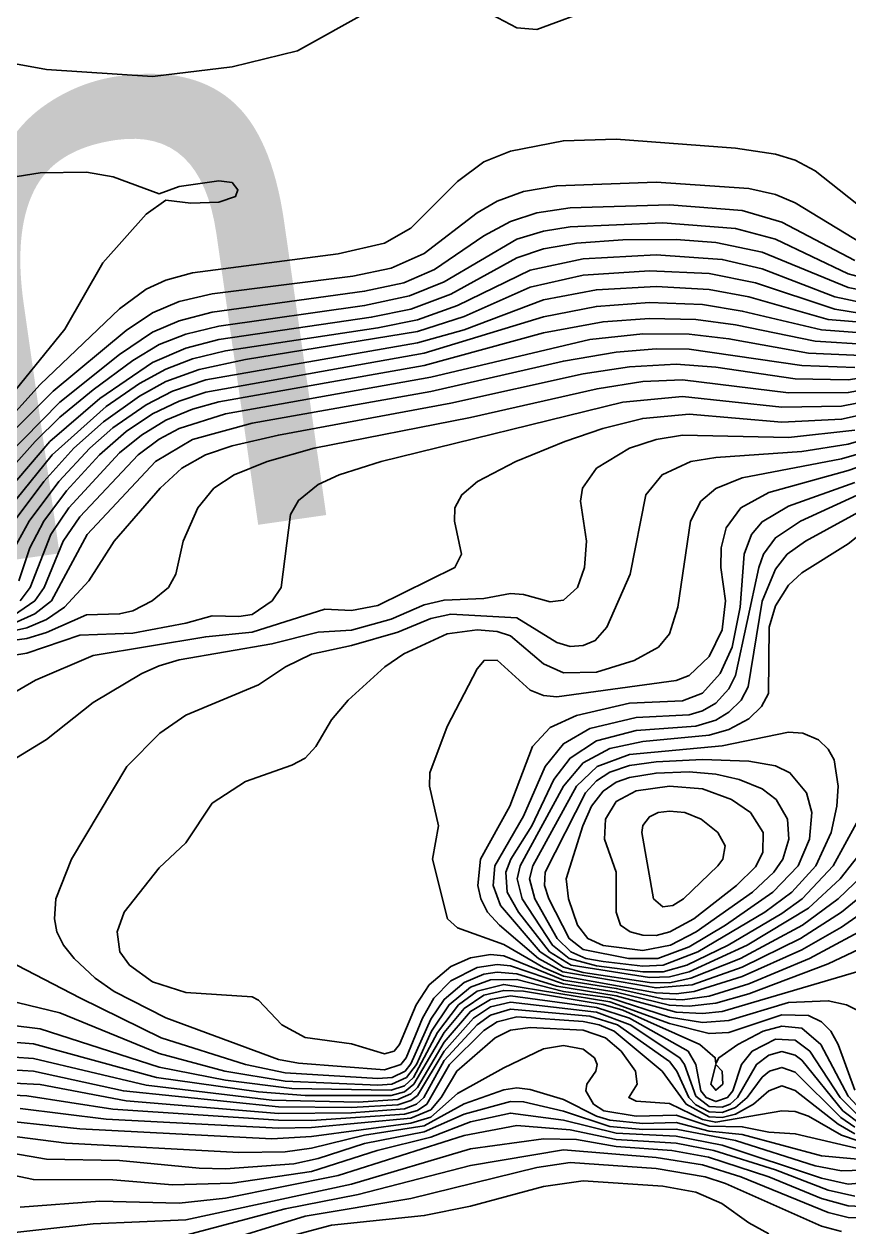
# Model space of a CAD drawing. Extents: x 474277 to 475042, y 254928 to 255625.
# Drawn here: x 474517.9 to 474527.45, y 255582.53 to 255596.45 of the extents above; entities that cross this region are included whole.
import ezdxf

# ---------------------------------------------------------------- set-up
doc = ezdxf.new("R2010")
doc.units = 0
doc.header["$MEASUREMENT"] = 0
doc.layers.add('BaseMapV2_DTM_export_MonNov09090547073261 — entities', color=1, linetype='CONTINUOUS')
doc.styles.get("Standard").update_dxf_attribs({"font": 'romans.shx'})

msp = doc.modelspace()

# ---------------------------------------------------------------- linework, layer by layer
at = {"layer": 'BaseMapV2_DTM_export_MonNov09090547073261 — entities', "color": 15, "linetype": 'Continuous', "true_color": 0xb7484b}
for points in [[(474521.889, 255596.599, 88.75), (474521.065, 255596.138, 88.75), (474520.307, 255595.953, 88.75), (474519.387, 255595.842, 88.75), (474518.16, 255595.924, 88.75), (474517.394, 255596.062, 88.75)], [(474524.524, 255596.641, 88.75), (474523.834, 255596.384, 88.75), (474523.604, 255596.406, 88.75), (474523.237, 255596.599, 88.75)], [(474517.624, 255591.766, 88.75), (474518.084, 255592.277, 88.75), (474519.004, 255593.151, 88.75), (474519.31, 255593.381, 88.75), (474519.54, 255593.485, 88.75), (474519.847, 255593.569, 88.75), (474521.534, 255593.79, 88.75), (474522.071, 255593.913, 88.75), (474522.377, 255594.088, 88.75), (474522.914, 255594.626, 88.75), (474523.221, 255594.852, 88.75), (474523.528, 255594.977, 88.75), (474524.141, 255595.097, 88.75), (474524.754, 255595.118, 88.75), (474526.135, 255595.011, 88.75), (474526.595, 255594.944, 88.75), (474526.825, 255594.873, 88.75), (474527.055, 255594.75, 88.75), (474527.724, 255594.222, 88.75)], [(474517.624, 255592, 88.5), (474518.372, 255592.918, 88.5), (474518.81, 255593.685, 88.5), (474519.31, 255594.248, 88.5), (474519.54, 255594.412, 88.5), (474519.83, 255594.375, 88.5), (474520.154, 255594.386, 88.5), (474520.344, 255594.452, 88.5), (474520.374, 255594.528, 88.5), (474520.307, 255594.613, 88.5), (474520.154, 255594.634, 88.5), (474519.694, 255594.57, 88.5), (474519.464, 255594.483, 88.5), (474518.931, 255594.682, 88.5), (474518.62, 255594.736, 88.5), (474518.084, 255594.727, 88.5), (474517.624, 255594.653, 88.5)], [(474517.108, 255591.078, 89), (474518.237, 255592.198, 89), (474519.08, 255592.902, 89), (474519.387, 255593.108, 89), (474519.694, 255593.236, 89), (474520.077, 255593.327, 89), (474521.705, 255593.531, 89), (474522.147, 255593.623, 89), (474522.531, 255593.793, 89), (474523.144, 255594.262, 89), (474523.374, 255594.397, 89), (474523.681, 255594.509, 89), (474524.064, 255594.578, 89), (474525.214, 255594.619, 89), (474526.288, 255594.547, 89), (474526.595, 255594.474, 89), (474526.825, 255594.379, 89), (474527.591, 255593.913, 89)], [(474517.256, 255591.001, 89.25), (474518.314, 255592.074, 89.25), (474519.004, 255592.625, 89.25), (474519.387, 255592.882, 89.25), (474519.694, 255593.014, 89.25), (474520.077, 255593.115, 89.25), (474521.841, 255593.356, 89.25), (474522.293, 255593.455, 89.25), (474522.648, 255593.608, 89.25), (474523.221, 255593.999, 89.25), (474523.528, 255594.164, 89.25), (474523.834, 255594.262, 89.25), (474524.218, 255594.322, 89.25), (474525.368, 255594.356, 89.25), (474526.211, 255594.289, 89.25), (474526.671, 255594.157, 89.25), (474527.515, 255593.713, 89.25)], [(474517.24, 255590.736, 89.5), (474518.027, 255591.615, 89.5), (474518.314, 255591.9, 89.5), (474518.697, 255592.215, 89.5), (474519.157, 255592.554, 89.5), (474519.464, 255592.738, 89.5), (474519.77, 255592.86, 89.5), (474520.154, 255592.953, 89.5), (474521.841, 255593.191, 89.5), (474522.361, 255593.301, 89.5), (474522.761, 255593.465, 89.5), (474523.604, 255593.958, 89.5), (474523.911, 255594.052, 89.5), (474524.218, 255594.102, 89.5), (474525.291, 255594.146, 89.5), (474526.135, 255594.084, 89.5), (474526.595, 255593.957, 89.5), (474527.438, 255593.557, 89.5), (474527.668, 255593.496, 89.5)], [(474517.341, 255590.618, 89.75), (474518.198, 255591.615, 89.75), (474518.774, 255592.116, 89.75), (474519.387, 255592.532, 89.75), (474519.77, 255592.699, 89.75), (474520.154, 255592.798, 89.75), (474521.917, 255593.055, 89.75), (474522.377, 255593.149, 89.75), (474522.838, 255593.324, 89.75), (474523.604, 255593.744, 89.75), (474523.911, 255593.847, 89.75), (474524.294, 255593.914, 89.75), (474524.831, 255593.951, 89.75), (474525.445, 255593.954, 89.75), (474525.905, 255593.922, 89.75), (474526.441, 255593.807, 89.75), (474527.438, 255593.398, 89.75), (474527.668, 255593.352, 89.75)], [(474517.477, 255590.541, 90), (474518.225, 255591.461, 90), (474518.85, 255592.022, 90), (474519.234, 255592.289, 90), (474519.54, 255592.456, 90), (474519.847, 255592.572, 90), (474520.231, 255592.666, 90), (474521.994, 255592.932, 90), (474522.454, 255593.027, 90), (474522.914, 255593.191, 90), (474523.758, 255593.6, 90), (474524.371, 255593.733, 90), (474525.214, 255593.776, 90), (474525.981, 255593.725, 90), (474526.441, 255593.614, 90), (474527.285, 255593.292, 90), (474527.591, 255593.227, 90)], [(474517.725, 255590.618, 90.25), (474518.129, 255591.155, 90.25), (474518.475, 255591.538, 90.25), (474518.817, 255591.845, 90.25), (474519.234, 255592.142, 90.25), (474519.54, 255592.31, 90.25), (474519.924, 255592.45, 90.25), (474520.461, 255592.565, 90.25), (474522.454, 255592.891, 90.25), (474522.991, 255593.062, 90.25), (474523.758, 255593.403, 90.25), (474524.371, 255593.544, 90.25), (474525.138, 255593.594, 90.25), (474525.828, 255593.561, 90.25), (474526.365, 255593.452, 90.25), (474527.285, 255593.148, 90.25), (474527.591, 255593.1, 90.25)], [(474517.787, 255590.388, 90.5), (474517.957, 255590.694, 90.5), (474518.301, 255591.155, 90.5), (474518.658, 255591.538, 90.5), (474518.927, 255591.775, 90.5), (474519.31, 255592.041, 90.5), (474519.617, 255592.2, 90.5), (474520.001, 255592.329, 90.5), (474522.454, 255592.758, 90.5), (474522.991, 255592.909, 90.5), (474523.911, 255593.256, 90.5), (474524.524, 255593.373, 90.5), (474525.214, 255593.412, 90.5), (474525.828, 255593.378, 90.5), (474526.288, 255593.29, 90.5), (474527.208, 255593.029, 90.5), (474527.821, 255592.978, 90.5)], [(474517.839, 255590.004, 90.75), (474517.964, 255590.388, 90.75), (474518.128, 255590.694, 90.75), (474518.39, 255591.046, 90.75), (474518.771, 255591.461, 90.75), (474519.08, 255591.731, 90.75), (474519.387, 255591.937, 90.75), (474519.694, 255592.084, 90.75), (474520.001, 255592.186, 90.75), (474522.531, 255592.638, 90.75), (474523.911, 255593.061, 90.75), (474524.524, 255593.181, 90.75), (474525.138, 255593.226, 90.75), (474525.751, 255593.202, 90.75), (474526.211, 255593.126, 90.75), (474527.131, 255592.908, 90.75), (474527.745, 255592.863, 90.75)], [(474517.854, 255589.774, 91), (474517.968, 255589.928, 91), (474518.209, 255590.541, 91), (474518.418, 255590.848, 91), (474519.004, 255591.484, 91), (474519.258, 255591.691, 91), (474519.54, 255591.863, 91), (474519.847, 255591.99, 91), (474520.154, 255592.076, 91), (474522.531, 255592.495, 91), (474523.911, 255592.874, 91), (474524.601, 255593.002, 91), (474525.138, 255593.042, 91), (474525.675, 255593.029, 91), (474526.135, 255592.967, 91), (474527.055, 255592.779, 91), (474527.668, 255592.741, 91)], [(474517.777, 255589.603, 91.25), (474518.024, 255589.774, 91.25), (474518.132, 255589.928, 91.25), (474518.352, 255590.464, 91.25), (474518.544, 255590.746, 91.25), (474519.218, 255591.461, 91.25), (474519.464, 255591.644, 91.25), (474519.694, 255591.767, 91.25), (474520.231, 255591.936, 91.25), (474522.607, 255592.36, 91.25), (474524.448, 255592.796, 91.25), (474525.061, 255592.862, 91.25), (474525.598, 255592.861, 91.25), (474526.058, 255592.807, 91.25), (474526.978, 255592.641, 91.25), (474527.591, 255592.612, 91.25)], [(474517.777, 255589.51, 91.5), (474518.024, 255589.621, 91.5), (474518.215, 255589.774, 91.5), (474518.629, 255590.541, 91.5), (474519.42, 255591.385, 91.5), (474519.847, 255591.64, 91.5), (474520.537, 255591.828, 91.5), (474522.607, 255592.196, 91.5), (474524.141, 255592.547, 91.5), (474524.754, 255592.652, 91.5), (474525.214, 255592.689, 91.5), (474525.598, 255592.684, 91.5), (474526.901, 255592.496, 91.5), (474527.515, 255592.475, 91.5)], [(474517.394, 255589.341, 91.75), (474517.93, 255589.46, 91.75), (474518.16, 255589.555, 91.75), (474518.368, 255589.698, 91.75), (474518.647, 255590.004, 91.75), (474518.941, 255590.464, 91.75), (474519.472, 255591.078, 91.75), (474519.726, 255591.308, 91.75), (474519.997, 255591.461, 91.75), (474520.307, 255591.566, 91.75), (474520.843, 255591.691, 91.75), (474522.838, 255592.059, 91.75), (474524.371, 255592.399, 91.75), (474524.908, 255592.483, 91.75), (474525.445, 255592.512, 91.75), (474525.905, 255592.477, 91.75), (474526.825, 255592.342, 91.75), (474527.438, 255592.33, 91.75), (474528.128, 255592.436, 91.75)], [(474516.703, 255589.169, 92), (474517.93, 255589.337, 92), (474518.16, 255589.406, 92), (474518.62, 255589.61, 92), (474519.004, 255589.621, 92), (474519.157, 255589.657, 92), (474519.382, 255589.774, 92), (474519.569, 255589.928, 92), (474519.654, 255590.081, 92), (474519.739, 255590.464, 92), (474519.909, 255590.848, 92), (474520.096, 255591.078, 92), (474520.329, 255591.231, 92), (474520.714, 255591.385, 92), (474521.255, 255591.538, 92), (474523.068, 255591.896, 92), (474524.531, 255592.228, 92), (474525.061, 255592.31, 92), (474525.521, 255592.329, 92), (474526.748, 255592.181, 92), (474527.438, 255592.183, 92), (474528.128, 255592.309, 92)], [(474517.24, 255589.054, 92.25), (474517.93, 255589.167, 92.25), (474518.544, 255589.375, 92.25), (474519.157, 255589.399, 92.25), (474519.77, 255589.513, 92.25), (474520.077, 255589.601, 92.25), (474520.384, 255589.591, 92.25), (474520.537, 255589.615, 92.25), (474520.769, 255589.774, 92.25), (474520.874, 255589.928, 92.25), (474520.984, 255590.771, 92.25), (474521.074, 255590.935, 92.25), (474521.304, 255591.118, 92.25), (474521.545, 255591.231, 92.25), (474522.034, 255591.385, 92.25), (474524.831, 255592.071, 92.25), (474525.521, 255592.138, 92.25), (474526.671, 255592.015, 92.25), (474527.361, 255592.026, 92.25), (474528.128, 255592.178, 92.25)], [(474517.624, 255588.619, 92.5), (474518.029, 255588.854, 92.5), (474518.697, 255589.139, 92.5), (474520.001, 255589.357, 92.5), (474520.537, 255589.409, 92.5), (474521.381, 255589.677, 92.5), (474521.687, 255589.66, 92.5), (474521.994, 255589.717, 92.5), (474522.886, 255590.158, 92.5), (474522.962, 255590.311, 92.5), (474522.881, 255590.694, 92.5), (474522.885, 255590.848, 92.5), (474522.967, 255591.001, 92.5), (474523.147, 255591.155, 92.5), (474523.591, 255591.385, 92.5), (474524.159, 255591.615, 92.5), (474524.598, 255591.768, 92.5), (474525.061, 255591.884, 92.5), (474525.598, 255591.932, 92.5), (474526.671, 255591.841, 92.5), (474527.361, 255591.875, 92.5), (474528.128, 255592.046, 92.5)], [(474517.163, 255587.563, 92.75), (474518.16, 255588.169, 92.75), (474518.697, 255588.596, 92.75), (474519.26, 255588.931, 92.75), (474519.464, 255589.021, 92.75), (474519.694, 255589.088, 92.75), (474520.767, 255589.274, 92.75), (474521.304, 255589.41, 92.75), (474521.687, 255589.435, 92.75), (474522.147, 255589.562, 92.75), (474522.531, 255589.725, 92.75), (474522.761, 255589.782, 92.75), (474523.221, 255589.801, 92.75), (474523.528, 255589.857, 92.75), (474523.681, 255589.846, 92.75), (474523.988, 255589.761, 92.75), (474524.141, 255589.782, 92.75), (474524.304, 255589.928, 92.75), (474524.385, 255590.158, 92.75), (474524.408, 255590.464, 92.75), (474524.339, 255590.925, 92.75), (474524.361, 255591.078, 92.75), (474524.526, 255591.308, 92.75), (474524.908, 255591.538, 92.75), (474525.214, 255591.64, 92.75), (474525.521, 255591.691, 92.75), (474526.748, 255591.664, 92.75), (474527.515, 255591.75, 92.75)], [(474522.26, 255584.407, 93), (474522.071, 255584.344, 93), (474521.074, 255584.422, 93), (474520.844, 255584.465, 93), (474519.54, 255584.948, 93), (474518.94, 255585.25, 93), (474518.723, 255585.404, 93), (474518.479, 255585.634, 93), (474518.354, 255585.787, 93), (474518.278, 255585.941, 93), (474518.25, 255586.094, 93), (474518.266, 255586.324, 93), (474518.447, 255586.784, 93), (474519.089, 255587.857, 93), (474519.47, 255588.241, 93), (474519.77, 255588.45, 93), (474520.614, 255588.802, 93), (474520.926, 255589.008, 93), (474521.227, 255589.157, 93), (474521.687, 255589.256, 93), (474522.224, 255589.411, 93), (474522.607, 255589.568, 93), (474522.838, 255589.617, 93), (474523.604, 255589.577, 93), (474524.064, 255589.29, 93), (474524.218, 255589.244, 93), (474524.371, 255589.254, 93), (474524.511, 255589.314, 93), (474524.643, 255589.468, 93), (474524.914, 255590.081, 93), (474525.094, 255591.001, 93), (474525.283, 255591.231, 93), (474525.616, 255591.385, 93), (474525.905, 255591.433, 93), (474526.901, 255591.501, 93), (474527.438, 255591.586, 93), (474528.205, 255591.81, 93)], [(474522.181, 255584.56, 93.25), (474522.071, 255584.531, 93.25), (474521.687, 255584.644, 93.25), (474521.151, 255584.717, 93.25), (474520.884, 255584.867, 93.25), (474520.614, 255585.149, 93.25), (474520.537, 255585.188, 93.25), (474519.77, 255585.24, 93.25), (474519.387, 255585.364, 93.25), (474519.117, 255585.557, 93.25), (474519.007, 255585.711, 93.25), (474518.977, 255585.941, 93.25), (474519.058, 255586.171, 93.25), (474519.464, 255586.682, 93.25), (474519.77, 255586.972, 93.25), (474520.077, 255587.432, 93.25), (474520.461, 255587.681, 93.25), (474520.997, 255587.869, 93.25), (474521.151, 255587.951, 93.25), (474521.274, 255588.087, 93.25), (474521.456, 255588.394, 93.25), (474521.652, 255588.624, 93.25), (474522.073, 255589.008, 93.25), (474522.293, 255589.161, 93.25), (474522.796, 255589.391, 93.25), (474523.144, 255589.438, 93.25), (474523.374, 255589.419, 93.25), (474523.528, 255589.369, 93.25), (474523.911, 255589.043, 93.25), (474524.141, 255588.939, 93.25), (474524.524, 255588.947, 93.25), (474524.962, 255589.084, 93.25), (474525.241, 255589.238, 93.25), (474525.37, 255589.391, 93.25), (474525.468, 255589.698, 93.25), (474525.611, 255590.694, 93.25), (474525.734, 255590.925, 93.25), (474525.905, 255591.072, 93.25), (474526.211, 255591.196, 93.25), (474527.361, 255591.417, 93.25), (474527.975, 255591.595, 93.25)], [(474525.656, 255585.25, 93.5), (474525.445, 255585.223, 93.5), (474525.214, 255585.235, 93.5), (474524.141, 255585.43, 93.5), (474523.911, 255585.527, 93.5), (474523.451, 255585.795, 93.5), (474522.914, 255585.987, 93.5), (474522.8, 255586.094, 93.5), (474522.628, 255586.784, 93.5), (474522.695, 255587.167, 93.5), (474522.592, 255587.627, 93.5), (474522.595, 255587.781, 93.5), (474522.796, 255588.318, 93.5), (474523.144, 255588.985, 93.5), (474523.223, 255589.084, 93.5), (474523.374, 255589.087, 93.5), (474523.758, 255588.738, 93.5), (474523.911, 255588.676, 93.5), (474524.064, 255588.662, 93.5), (474525.445, 255588.85, 93.5), (474525.598, 255588.908, 93.5), (474525.828, 255589.127, 93.5), (474525.981, 255589.436, 93.5), (474526.019, 255589.774, 93.5), (474525.965, 255590.158, 93.5), (474525.967, 255590.388, 93.5), (474526.025, 255590.618, 93.5), (474526.195, 255590.848, 93.5), (474526.518, 255591.025, 93.5), (474527.438, 255591.28, 93.5), (474528.128, 255591.52, 93.5)], [(474525.617, 255585.404, 94), (474525.368, 255585.353, 94), (474525.138, 255585.357, 94), (474524.371, 255585.47, 94), (474524.141, 255585.534, 94), (474523.873, 255585.711, 94), (474523.413, 255586.247, 94), (474523.329, 255586.477, 94), (474523.348, 255586.707, 94), (474523.681, 255587.282, 94), (474523.93, 255587.857, 94), (474524.141, 255588.118, 94), (474524.448, 255588.294, 94), (474524.984, 255588.423, 94), (474525.598, 255588.455, 94), (474525.751, 255588.498, 94), (474525.905, 255588.587, 94), (474526.058, 255588.753, 94), (474526.135, 255588.907, 94), (474526.404, 255590.158, 94), (474526.458, 255590.311, 94), (474526.595, 255590.502, 94), (474526.886, 255590.694, 94), (474528.435, 255591.406, 94)], [(474525.599, 255585.48, 94.25), (474525.368, 255585.421, 94.25), (474525.138, 255585.413, 94.25), (474524.23, 255585.557, 94.25), (474523.98, 255585.711, 94.25), (474523.622, 255586.171, 94.25), (474523.492, 255586.401, 94.25), (474523.477, 255586.631, 94.25), (474523.532, 255586.784, 94.25), (474523.775, 255587.167, 94.25), (474524.031, 255587.704, 94.25), (474524.218, 255587.952, 94.25), (474524.524, 255588.152, 94.25), (474524.984, 255588.27, 94.25), (474525.675, 255588.322, 94.25), (474525.905, 255588.392, 94.25), (474526.058, 255588.485, 94.25), (474526.198, 255588.624, 94.25), (474526.28, 255588.778, 94.25), (474526.441, 255589.769, 94.25), (474526.595, 255590.14, 94.25), (474526.73, 255590.311, 94.25), (474526.943, 255590.464, 94.25), (474528.512, 255591.319, 94.25)], [(474525.633, 255585.327, 93.75), (474525.214, 255585.292, 93.75), (474524.135, 255585.48, 93.75), (474523.855, 255585.634, 93.75), (474523.402, 255586.017, 93.75), (474523.263, 255586.171, 93.75), (474523.185, 255586.324, 93.75), (474523.152, 255586.477, 93.75), (474523.183, 255586.784, 93.75), (474523.521, 255587.397, 93.75), (474523.782, 255588.087, 93.75), (474523.988, 255588.308, 93.75), (474524.294, 255588.445, 93.75), (474524.908, 255588.588, 93.75), (474525.521, 255588.617, 93.75), (474525.751, 255588.705, 93.75), (474525.957, 255588.931, 93.75), (474526.096, 255589.238, 93.75), (474526.187, 255589.698, 93.75), (474526.233, 255590.311, 93.75), (474526.319, 255590.541, 93.75), (474526.441, 255590.689, 93.75), (474526.748, 255590.87, 93.75), (474527.515, 255591.143, 93.75)], [(474525.297, 255585.48, 94.5), (474525.061, 255585.478, 94.5), (474524.524, 255585.547, 94.5), (474524.208, 255585.634, 94.5), (474524.015, 255585.787, 94.5), (474523.665, 255586.324, 94.5), (474523.606, 255586.554, 94.5), (474523.64, 255586.707, 94.5), (474524.143, 255587.627, 94.5), (474524.371, 255587.899, 94.5), (474524.678, 255588.063, 94.5), (474525.061, 255588.144, 94.5), (474525.828, 255588.216, 94.5), (474526.058, 255588.284, 94.5), (474526.288, 255588.408, 94.5), (474526.436, 255588.548, 94.5), (474526.516, 255588.701, 94.5), (474526.525, 255589.468, 94.5), (474526.595, 255589.716, 94.5), (474526.748, 255589.954, 94.5), (474526.901, 255590.095, 94.5), (474527.438, 255590.433, 94.5), (474527.962, 255590.848, 94.5)], [(474525.298, 255585.557, 94.75), (474525.061, 255585.544, 94.75), (474524.601, 255585.599, 94.75), (474524.403, 255585.634, 94.75), (474524.226, 255585.711, 94.75), (474524.07, 255585.864, 94.75), (474523.81, 255586.324, 94.75), (474523.75, 255586.554, 94.75), (474523.788, 255586.707, 94.75), (474524.294, 255587.627, 94.75), (474524.534, 255587.857, 94.75), (474524.908, 255587.993, 94.75), (474525.981, 255588.095, 94.75), (474526.748, 255588.251, 94.75), (474526.912, 255588.241, 94.75), (474527.093, 255588.164, 94.75), (474527.208, 255588.054, 94.75), (474527.274, 255587.934, 94.75), (474527.322, 255587.627, 94.75), (474527.307, 255587.397, 94.75), (474527.241, 255587.091, 94.75), (474527.063, 255586.707, 94.75), (474526.785, 255586.401, 94.75), (474526.473, 255586.171, 94.75), (474525.697, 255585.711, 94.75), (474525.298, 255585.557, 94.75)], [(474534.809, 255588.011, 93.75), (474534.722, 255587.948, 93.75), (474534.339, 255587.84, 93.75), (474533.956, 255587.838, 93.75), (474533.112, 255588.062, 93.75), (474532.729, 255588.05, 93.75), (474530.686, 255587.551, 93.75), (474528.588, 255586.95, 93.75), (474528.282, 255586.838, 93.75), (474527.975, 255586.67, 93.75), (474527.359, 255586.171, 93.75), (474526.886, 255585.864, 93.75), (474526.211, 255585.532, 93.75), (474525.633, 255585.327, 93.75)], [(474525.235, 255585.634, 95), (474524.896, 255585.634, 95), (474524.371, 255585.738, 95), (474524.208, 255585.864, 95), (474523.971, 255586.324, 95), (474523.922, 255586.477, 95), (474523.932, 255586.631, 95), (474524.396, 255587.551, 95), (474524.524, 255587.691, 95), (474524.678, 255587.791, 95), (474524.908, 255587.867, 95), (474525.214, 255587.911, 95), (474525.751, 255587.935, 95), (474526.288, 255587.918, 95), (474526.595, 255587.864, 95), (474526.764, 255587.781, 95), (474526.957, 255587.551, 95), (474527.016, 255587.321, 95), (474526.991, 255587.014, 95), (474526.858, 255586.707, 95), (474526.566, 255586.401, 95), (474526.017, 255586.017, 95), (474525.598, 255585.769, 95), (474525.235, 255585.634, 95)], [(474534.876, 255587.297, 93.5), (474534.569, 255587.299, 93.5), (474534.032, 255587.384, 93.5), (474533.265, 255587.747, 93.5), (474533.035, 255587.819, 93.5), (474532.805, 255587.846, 93.5), (474532.345, 255587.797, 93.5), (474530.965, 255587.478, 93.5), (474529.964, 255587.167, 93.5), (474528.282, 255586.583, 93.5), (474527.975, 255586.424, 93.5), (474527.361, 255585.997, 93.5), (474526.901, 255585.734, 93.5), (474526.211, 255585.423, 93.5), (474525.656, 255585.25, 93.5)], [(474525.38, 255585.787, 95.25), (474525.061, 255585.727, 95.25), (474524.601, 255585.785, 95.25), (474524.424, 255585.864, 95.25), (474524.304, 255586.017, 95.25), (474524.199, 255586.324, 95.25), (474524.175, 255586.554, 95.25), (474524.367, 255587.167, 95.25), (474524.468, 255587.397, 95.25), (474524.601, 255587.568, 95.25), (474524.754, 255587.673, 95.25), (474524.908, 255587.729, 95.25), (474525.214, 255587.78, 95.25), (474525.598, 255587.794, 95.25), (474525.905, 255587.766, 95.25), (474526.175, 255587.704, 95.25), (474526.441, 255587.596, 95.25), (474526.604, 255587.474, 95.25), (474526.737, 255587.244, 95.25), (474526.752, 255587.014, 95.25), (474526.68, 255586.784, 95.25), (474526.576, 255586.631, 95.25), (474526.329, 255586.401, 95.25), (474525.68, 255585.941, 95.25), (474525.38, 255585.787, 95.25)], [(474525.375, 255585.941, 95.5), (474525.214, 255585.901, 95.5), (474525.061, 255585.903, 95.5), (474524.915, 255585.941, 95.5), (474524.801, 255586.017, 95.5), (474524.753, 255586.171, 95.5), (474524.751, 255586.631, 95.5), (474524.617, 255587.014, 95.5), (474524.628, 255587.244, 95.5), (474524.754, 255587.449, 95.5), (474524.984, 255587.574, 95.5), (474525.368, 255587.629, 95.5), (474525.751, 255587.598, 95.5), (474526.086, 255587.474, 95.5), (474526.307, 255587.321, 95.5), (474526.454, 255587.091, 95.5), (474526.45, 255586.861, 95.5), (474526.365, 255586.694, 95.5), (474526.145, 255586.477, 95.5), (474525.653, 255586.094, 95.5), (474525.375, 255585.941, 95.5)], [(474535.029, 255586.596, 93), (474533.806, 255586.937, 93), (474533.112, 255587.317, 93), (474532.805, 255587.435, 93), (474532.499, 255587.469, 93), (474532.039, 255587.426, 93), (474531.272, 255587.256, 93), (474530.537, 255587.014, 93), (474528.128, 255586.006, 93), (474527.208, 255585.57, 93), (474526.288, 255585.225, 93), (474525.905, 255585.115, 93), (474525.598, 255585.08, 93), (474525.368, 255585.092, 93), (474524.754, 255585.245, 93), (474524.141, 255585.339, 93), (474523.528, 255585.55, 93), (474523.374, 255585.565, 93), (474523.144, 255585.529, 93), (474522.838, 255585.373, 93), (474522.643, 255585.174, 93), (474522.51, 255584.944, 93), (474522.323, 255584.484, 93), (474522.26, 255584.407, 93)], [(474527.668, 255587.445, 94.5), (474527.265, 255586.707, 94.5), (474526.905, 255586.324, 94.5), (474526.671, 255586.154, 94.5), (474526.05, 255585.787, 94.5), (474525.572, 255585.557, 94.5), (474525.297, 255585.48, 94.5)], [(474525.409, 255586.247, 95.75), (474525.291, 255586.232, 95.75), (474525.186, 255586.324, 95.75), (474525.05, 255587.091, 95.75), (474525.061, 255587.173, 95.75), (474525.138, 255587.272, 95.75), (474525.237, 255587.321, 95.75), (474525.368, 255587.338, 95.75), (474525.548, 255587.321, 95.75), (474525.737, 255587.244, 95.75), (474525.93, 255587.091, 95.75), (474526.014, 255586.937, 95.75), (474525.986, 255586.784, 95.75), (474525.93, 255586.707, 95.75), (474525.532, 255586.324, 95.75), (474525.409, 255586.247, 95.75)], [(474527.821, 255587.156, 94.25), (474527.344, 255586.554, 94.25), (474526.978, 255586.216, 94.25), (474526.268, 255585.787, 94.25), (474525.599, 255585.48, 94.25)], [(474527.975, 255586.95, 94), (474527.321, 255586.324, 94), (474526.908, 255586.017, 94), (474526.192, 255585.634, 94), (474525.617, 255585.404, 94)], [(474528.282, 255586.329, 93.25), (474526.989, 255585.634, 93.25), (474526.288, 255585.34, 93.25), (474525.828, 255585.198, 93.25), (474525.521, 255585.155, 93.25), (474525.291, 255585.166, 93.25), (474524.754, 255585.287, 93.25), (474524.141, 255585.384, 93.25), (474523.451, 255585.664, 93.25), (474523.298, 255585.68, 93.25), (474523.068, 255585.642, 93.25), (474522.838, 255585.54, 93.25), (474522.589, 255585.327, 93.25), (474522.438, 255585.097, 93.25), (474522.243, 255584.637, 93.25), (474522.181, 255584.56, 93.25)], [(474527.668, 255585.519, 92.75), (474525.981, 255585.021, 92.75), (474525.751, 255584.995, 92.75), (474525.445, 255585.011, 92.75), (474524.754, 255585.202, 92.75), (474524.064, 255585.313, 92.75), (474523.604, 255585.457, 92.75), (474523.374, 255585.476, 92.75), (474523.221, 255585.451, 92.75), (474522.991, 255585.355, 92.75), (474522.761, 255585.159, 92.75), (474522.607, 255584.932, 92.75), (474522.377, 255584.413, 92.75), (474522.311, 255584.33, 92.75), (474522.16, 255584.254, 92.75), (474521.994, 255584.243, 92.75), (474520.921, 255584.309, 92.75), (474520.462, 255584.407, 92.75), (474519.484, 255584.714, 92.75), (474518.55, 255585.174, 92.75), (474517.815, 255585.557, 92.75)], [(474527.574, 255585.02, 92.5), (474527.419, 255585.097, 92.5), (474527.208, 255585.144, 92.5), (474526.748, 255585.125, 92.5), (474526.058, 255584.915, 92.5), (474525.751, 255584.894, 92.5), (474525.368, 255584.954, 92.5), (474524.678, 255585.176, 92.5), (474524.141, 255585.252, 92.5), (474523.604, 255585.39, 92.5), (474523.298, 255585.386, 92.5), (474523.068, 255585.301, 92.5), (474522.82, 255585.097, 92.5), (474522.616, 255584.79, 92.5), (474522.441, 255584.407, 92.5), (474522.325, 255584.254, 92.5), (474522.157, 255584.177, 92.5), (474521.994, 255584.165, 92.5), (474520.921, 255584.215, 92.5), (474520.223, 255584.33, 92.5), (474519.464, 255584.532, 92.5), (474518.314, 255585.004, 92.5), (474517.24, 255585.262, 92.5)], [(474527.515, 255584.11, 92.25), (474527.321, 255584.637, 92.25), (474527.237, 255584.79, 92.25), (474527.131, 255584.899, 92.25), (474526.978, 255584.973, 92.25), (474526.671, 255584.981, 92.25), (474526.058, 255584.775, 92.25), (474525.828, 255584.764, 92.25), (474525.368, 255584.879, 92.25), (474524.678, 255585.13, 92.25), (474523.451, 255585.333, 92.25), (474523.144, 255585.254, 92.25), (474522.928, 255585.097, 92.25), (474522.684, 255584.776, 92.25), (474522.406, 255584.254, 92.25), (474522.301, 255584.16, 92.25), (474522.147, 255584.109, 92.25), (474520.997, 255584.129, 92.25), (474520.231, 255584.224, 92.25), (474519.464, 255584.375, 92.25), (474518.084, 255584.819, 92.25), (474517.394, 255584.905, 92.25)], [(474527.591, 255583.873, 92), (474527.438, 255584.039, 92), (474527.121, 255584.637, 92), (474526.901, 255584.825, 92), (474526.671, 255584.851, 92), (474526.454, 255584.79, 92), (474526.161, 255584.637, 92), (474525.939, 255584.484, 92), (474525.905, 255584.419, 92), (474525.9, 255584.484, 92), (474525.721, 255584.637, 92), (474524.831, 255585.035, 92), (474524.601, 255585.101, 92), (474523.681, 255585.253, 92), (474523.451, 255585.264, 92), (474523.221, 255585.208, 92), (474522.991, 255585.053, 92), (474522.761, 255584.775, 92), (474522.41, 255584.177, 92), (474522.301, 255584.091, 92), (474522.147, 255584.048, 92), (474521.151, 255584.048, 92), (474520.614, 255584.088, 92), (474519.432, 255584.254, 92), (474518.007, 255584.644, 92), (474517.47, 255584.688, 92)], [(474527.578, 255583.794, 91.75), (474527.347, 255584.024, 91.75), (474526.996, 255584.56, 91.75), (474526.825, 255584.689, 91.75), (474526.595, 255584.7, 91.75), (474526.325, 255584.56, 91.75), (474526.203, 255584.407, 91.75), (474526.103, 255584.1, 91.75), (474526.042, 255584.024, 91.75), (474525.905, 255583.977, 91.75), (474525.793, 255584.024, 91.75), (474525.733, 255584.1, 91.75), (474525.675, 255584.407, 91.75), (474525.584, 255584.56, 91.75), (474524.905, 255584.944, 91.75), (474524.524, 255585.065, 91.75), (474523.528, 255585.199, 91.75), (474523.298, 255585.159, 91.75), (474523.066, 255585.02, 91.75), (474522.761, 255584.665, 91.75), (474522.454, 255584.141, 91.75), (474522.377, 255584.066, 91.75), (474522.224, 255584.001, 91.75), (474521.764, 255583.972, 91.75), (474520.767, 255583.995, 91.75), (474519.31, 255584.167, 91.75), (474518.007, 255584.477, 91.75), (474517.547, 255584.506, 91.75)], [(474527.515, 255583.68, 91.25), (474527.353, 255583.794, 91.25), (474526.825, 255584.317, 91.25), (474526.671, 255584.373, 91.25), (474526.529, 255584.33, 91.25), (474526.441, 255584.259, 91.25), (474526.268, 255584.024, 91.25), (474526.135, 255583.907, 91.25), (474525.981, 255583.849, 91.25), (474525.828, 255583.857, 91.25), (474525.675, 255583.939, 91.25), (474525.595, 255584.024, 91.25), (474525.453, 255584.33, 91.25), (474525.368, 255584.442, 91.25), (474524.766, 255584.867, 91.25), (474524.448, 255584.964, 91.25), (474523.528, 255585.045, 91.25), (474523.298, 255584.979, 91.25), (474523.142, 255584.867, 91.25), (474522.761, 255584.452, 91.25), (474522.526, 255584.024, 91.25), (474522.44, 255583.947, 91.25), (474522.301, 255583.894, 91.25), (474521.687, 255583.846, 91.25), (474520.844, 255583.84, 91.25), (474519.08, 255583.986, 91.25), (474518.084, 255584.174, 91.25), (474517.47, 255584.206, 91.25)], [(474527.581, 255583.717, 91.5), (474527.376, 255583.87, 91.5), (474526.901, 255584.455, 91.5), (474526.825, 255584.513, 91.5), (474526.671, 255584.556, 91.5), (474526.518, 255584.515, 91.5), (474526.378, 255584.407, 91.5), (474526.158, 255584.024, 91.5), (474526.071, 255583.947, 91.5), (474525.981, 255583.911, 91.5), (474525.828, 255583.92, 91.5), (474525.675, 255584.04, 91.5), (474525.542, 255584.407, 91.5), (474525.489, 255584.484, 91.5), (474524.915, 255584.867, 91.5), (474524.524, 255585.012, 91.5), (474523.528, 255585.127, 91.5), (474523.298, 255585.075, 91.5), (474523.1, 255584.944, 91.5), (474522.761, 255584.56, 91.5), (474522.454, 255584.048, 91.5), (474522.377, 255583.99, 91.5), (474522.224, 255583.94, 91.5), (474521.687, 255583.909, 91.5), (474520.844, 255583.915, 91.5), (474519.049, 255584.1, 91.5), (474518.007, 255584.327, 91.5), (474517.624, 255584.351, 91.5)], [(474527.515, 255583.605, 91), (474527.322, 255583.717, 91), (474526.825, 255584.107, 91), (474526.671, 255584.158, 91), (474526.518, 255584.103, 91), (474526.343, 255583.947, 91), (474526.135, 255583.831, 91), (474525.981, 255583.793, 91), (474525.828, 255583.802, 91), (474525.561, 255583.947, 91), (474525.284, 255584.33, 91), (474524.73, 255584.79, 91), (474524.554, 255584.867, 91), (474524.371, 255584.902, 91), (474523.604, 255584.956, 91), (474523.374, 255584.9, 91), (474523.221, 255584.8, 91), (474522.824, 255584.407, 91), (474522.562, 255583.947, 91), (474522.454, 255583.874, 91), (474522.301, 255583.833, 91), (474521.227, 255583.759, 91), (474520.844, 255583.761, 91), (474518.927, 255583.889, 91), (474517.93, 255584.044, 91), (474517.394, 255584.071, 91)], [(474527.745, 255583.457, 90.75), (474527.361, 255583.588, 90.75), (474526.978, 255583.807, 90.75), (474526.825, 255583.863, 90.75), (474526.671, 255583.868, 90.75), (474525.905, 255583.738, 90.75), (474525.751, 255583.769, 90.75), (474525.368, 255583.953, 90.75), (474524.984, 255583.982, 90.75), (474524.898, 255584.024, 90.75), (474524.996, 255584.177, 90.75), (474524.975, 255584.33, 90.75), (474524.81, 255584.56, 90.75), (474524.629, 255584.714, 90.75), (474524.371, 255584.804, 90.75), (474523.758, 255584.834, 90.75), (474523.528, 255584.804, 90.75), (474523.35, 255584.714, 90.75), (474522.909, 255584.33, 90.75), (474522.727, 255584.024, 90.75), (474522.607, 255583.883, 90.75), (474522.377, 255583.786, 90.75), (474521.227, 255583.675, 90.75), (474520.844, 255583.669, 90.75), (474518.85, 255583.773, 90.75), (474517.854, 255583.897, 90.75)], [(474527.898, 255583.354, 90.5), (474526.825, 255583.604, 90.5), (474526.518, 255583.623, 90.5), (474526.211, 255583.685, 90.5), (474525.828, 255583.693, 90.5), (474525.445, 255583.821, 90.5), (474524.984, 255583.808, 90.5), (474524.611, 255583.87, 90.5), (474524.489, 255583.947, 90.5), (474524.402, 255584.1, 90.5), (474524.413, 255584.177, 90.5), (474524.516, 255584.33, 90.5), (474524.533, 255584.407, 90.5), (474524.501, 255584.484, 90.5), (474524.371, 255584.582, 90.5), (474524.141, 255584.625, 90.5), (474523.911, 255584.586, 90.5), (474523.451, 255584.366, 90.5), (474522.914, 255584.069, 90.5), (474522.607, 255583.797, 90.5), (474522.377, 255583.727, 90.5), (474521.227, 255583.573, 90.5), (474520.767, 255583.547, 90.5), (474518.544, 255583.661, 90.5), (474517.394, 255583.786, 90.5)], [(474525.989, 255584.177, 92), (474525.905, 255584.109, 92), (474525.85, 255584.177, 92), (474525.905, 255584.405, 92), (474525.981, 255584.327, 92), (474525.989, 255584.177, 92)], [(474528.052, 255583.264, 90.25), (474527.131, 255583.35, 90.25), (474526.211, 255583.594, 90.25), (474525.828, 255583.635, 90.25), (474525.445, 255583.736, 90.25), (474525.061, 255583.723, 90.25), (474524.678, 255583.762, 90.25), (474524.524, 255583.808, 90.25), (474524.141, 255584.002, 90.25), (474523.758, 255584.118, 90.25), (474523.604, 255584.135, 90.25), (474523.451, 255584.113, 90.25), (474522.991, 255583.949, 90.25), (474522.531, 255583.697, 90.25), (474521.841, 255583.588, 90.25), (474521.227, 255583.438, 90.25), (474520.921, 255583.395, 90.25), (474520.384, 255583.388, 90.25), (474518.39, 255583.497, 90.25), (474517.394, 255583.624, 90.25)], [(474528.588, 255583.213, 90), (474527.361, 255583.175, 90), (474527.055, 255583.232, 90), (474526.135, 255583.525, 90), (474525.445, 255583.657, 90), (474525.061, 255583.654, 90), (474524.678, 255583.69, 90), (474524.141, 255583.866, 90), (474523.681, 255583.974, 90), (474523.528, 255583.979, 90), (474522.991, 255583.831, 90), (474522.531, 255583.626, 90), (474521.841, 255583.491, 90), (474521.304, 255583.318, 90), (474521.02, 255583.257, 90), (474520.231, 255583.2, 90), (474519.924, 255583.206, 90), (474519.004, 255583.294, 90), (474518.16, 255583.309, 90), (474517.24, 255583.468, 90)], [(474528.665, 255583.131, 89.75), (474527.438, 255583.021, 89.75), (474527.131, 255583.091, 89.75), (474525.981, 255583.473, 89.75), (474525.445, 255583.578, 89.75), (474524.754, 255583.61, 89.75), (474524.141, 255583.763, 89.75), (474523.528, 255583.843, 89.75), (474523.068, 255583.741, 89.75), (474522.607, 255583.565, 89.75), (474521.986, 255583.41, 89.75), (474521.227, 255583.169, 89.75), (474520.307, 255583.031, 89.75), (474519.617, 255583.013, 89.75), (474518.927, 255583.07, 89.75), (474518.007, 255583.074, 89.75), (474517.087, 255583.267, 89.75)], [(474527.515, 255582.883, 89.5), (474527.208, 255582.95, 89.5), (474526.595, 255583.186, 89.5), (474525.883, 255583.41, 89.5), (474525.445, 255583.495, 89.5), (474524.754, 255583.538, 89.5), (474524.218, 255583.651, 89.5), (474523.604, 255583.7, 89.5), (474522.991, 255583.584, 89.5), (474521.534, 255583.122, 89.5), (474520.231, 255582.859, 89.5), (474519.694, 255582.8, 89.5), (474518.774, 255582.823, 89.5), (474517.854, 255582.754, 89.5)], [(474527.668, 255582.759, 89.25), (474527.438, 255582.77, 89.25), (474527.131, 255582.856, 89.25), (474526.52, 255583.104, 89.25), (474525.823, 255583.334, 89.25), (474525.397, 255583.41, 89.25), (474524.754, 255583.456, 89.25), (474524.294, 255583.537, 89.25), (474523.911, 255583.546, 89.25), (474523.068, 255583.429, 89.25), (474521.687, 255583.022, 89.25), (474519.77, 255582.608, 89.25), (474518.697, 255582.56, 89.25), (474517.47, 255582.425, 89.25)], [(474530.275, 255582.45, 89), (474529.662, 255582.563, 89), (474529.048, 255582.604, 89), (474528.665, 255582.569, 89), (474528.205, 255582.627, 89), (474527.438, 255582.635, 89), (474527.208, 255582.692, 89), (474526.196, 255583.104, 89), (474525.751, 255583.245, 89), (474525.214, 255583.33, 89), (474524.141, 255583.417, 89), (474523.068, 255583.238, 89), (474521.764, 255582.903, 89), (474520.921, 255582.735, 89), (474519.77, 255582.43, 89)], [(474527.361, 255582.472, 88.75), (474527.131, 255582.536, 88.75), (474526.017, 255583.027, 88.75), (474525.784, 255583.104, 88.75), (474525.214, 255583.203, 88.75), (474524.218, 255583.27, 88.75), (474523.834, 255583.212, 88.75), (474522.377, 255582.856, 88.75), (474521.151, 255582.651, 88.75), (474520.077, 255582.318, 88.75)], [(474526.518, 255582.448, 88.5), (474526.288, 255582.572, 88.5), (474525.974, 255582.797, 88.5), (474525.675, 255582.928, 88.5), (474525.291, 255582.997, 88.5), (474524.371, 255583.061, 88.5), (474523.911, 255582.995, 88.5), (474523.068, 255582.765, 88.5), (474522.531, 255582.657, 88.5), (474521.457, 255582.546, 88.5), (474520.921, 255582.405, 88.5)]]:
    msp.add_polyline3d(points, dxfattribs=at)

# ---------------------------------------------------------------- texts
at = {"layer": 'BaseMapV2_DTM_export_MonNov09090547073261 — entities', "color": 250, "true_color": 0x323232, "insert": (474500.965, 255587.734), "char_height": 0.2, "width": 17.61571, "attachment_point": 7, "rotation": 8.1675}
msp.add_mtext('\\fOpen Sans|i0|b0;\\H7.02279;91\\~m', dxfattribs=at)

doc.saveas('drawing.dxf')
